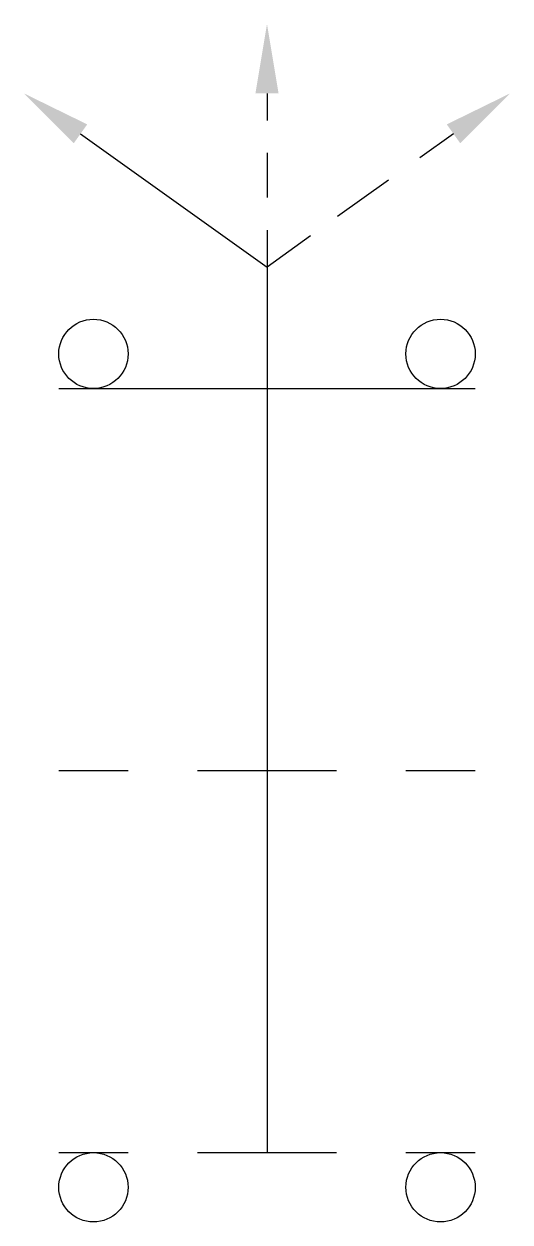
# Model space of a CAD drawing. Extents: x -0.22 to 0.22, y -0.78 to 0.3.
import ezdxf

# ---------------------------------------------------------------- set-up
doc = ezdxf.new("R2010")
doc.units = 0
doc.header["$MEASUREMENT"] = 0
doc.layers.get('0').update_dxf_attribs({"linetype": 'CONTINUOUS'})

msp = doc.modelspace()

# ---------------------------------------------------------------- linework, layer by layer
for p, q in [((0, 0.2344), (0, 0.21)), ((-0.1679, 0.198), (0, 0.0781)), ((0.1679, 0.198), (0.1375, 0.1763)), ((0, 0.1809), (0, 0.1406)), ((0.1094, 0.1562), (0.0636, 0.1235)), ((0, 0.1112), (0, -0.7188)), ((0.0393, 0.1062), (0, 0.0781)), ((-0.1875, -0.0312), (0.1875, -0.0312)), ((0, -0.1875), (0, -0.3125)), ((-0.1875, -0.375), (-0.125, -0.375)), ((-0.0625, -0.375), (0.0625, -0.375)), ((0, -0.375), (0, -0.375)), ((0.125, -0.375), (0.1875, -0.375)), ((-0.1875, -0.7188), (-0.125, -0.7188)), ((-0.0625, -0.7188), (0.0625, -0.7188)), ((0, -0.7188), (0, -0.7188)), ((0, -0.7188), (0, -0.7188)), ((0.125, -0.7188), (0.1875, -0.7188))]:
    msp.add_line(p, q)
for centre in [(-0.1562, 0), (0.1562, 0), (-0.1562, -0.75), (0.1562, -0.75)]:
    msp.add_circle(centre, 0.0312)
for points in [[(-0.0104, 0.2344), (0.0104, 0.2344), (0, 0.2969)], [(-0.1739, 0.1896), (-0.1618, 0.2065), (-0.2188, 0.2344)], [(0.1739, 0.1896), (0.1618, 0.2065), (0.2188, 0.2344)]]:
    msp.add_solid(points)

doc.saveas('drawing.dxf')
